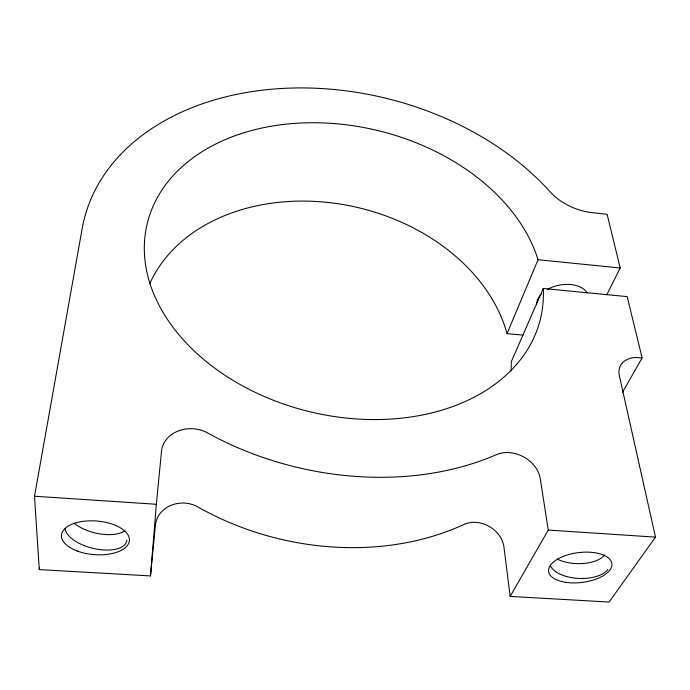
<?xml version="1.0" encoding="UTF-8"?>
<svg xmlns="http://www.w3.org/2000/svg" width="690" height="690" viewBox="0 0 690 690"><rect width="100%" height="100%" fill="white"/><g stroke="black" fill="none" stroke-linecap="round" stroke-linejoin="round"><path stroke-width="1.03" d="M150.498 575.926L156.345 504.269L161.512 451.217A30.058 24.969 3.6 0 1 208.302 433.32A264.279 189.845 13.6 0 0 496.438 454.632A29.135 22.813 28.2 0 1 540.236 478.524L548.265 530.067L510.16 596.41L609.098 602.051L655.5 537.122L619.465 376.274A26.824 18.613 28.3 0 1 635.861 357.541L642.114 357.886L627.184 296.631L543.263 288.489A202.308 144.641 13.6 0 1 348.743 418.312A202.308 144.641 13.6 0 1 144.322 249.797L144.314 248.003A202.308 144.641 13.6 0 1 320.867 122.846A202.308 144.641 13.6 0 1 538.045 259.725L620.198 267.987L607.114 214.288L592.52 212.71A45.505 28.307 21 0 1 550.344 192.027A264.27 189.836 13.6 0 0 275.137 88.924A264.27 189.836 13.6 0 0 82.162 228.631L34.5 496.248L39.296 569.595L150.498 575.926L155.414 525.056A27.566 24.003 0.8 0 1 198.461 507.288A245.01 187.016 13.5 0 0 463.93 524.46A26.806 22.08 30.7 0 1 503.933 546.989L510.16 596.41M39.296 569.595L39.649 567.473M149.704 283.771A187.68 142.675 13.5 0 1 335.651 203.403A187.68 142.675 13.5 0 1 507.012 333.667L538.045 259.725M543.263 288.489L511.212 361.94A187.68 142.675 13.5 0 1 511.083 370.858M606.812 294.759L620.198 267.987M622.501 392.343L642.114 357.886M34.5 496.248L156.345 504.269M548.265 530.067L655.5 537.122M507.012 333.667L523.02 335.116M536.587 304.678A26.453 16.836 -10.5 0 1 541.434 294.087M547.248 289.619A26.453 16.836 -10.5 0 1 587.319 292.991M124.976 530.61A31.257 15.025 14.1 0 1 74.287 523.339M126.796 540.072A31.568 14.869 14 0 1 96.488 549.093A31.568 14.869 14 0 1 65.179 528.825M604.673 554.967A29.601 14.895 2.4 0 1 557.106 559.081M607.83 569.509A29.894 14.766 2.5 0 1 577.289 578.306A29.894 14.766 2.5 0 1 550.275 565.334M565.55 582.308A31.852 15.016 -7 0 0 611.918 563.92A31.852 15.016 -7 0 0 563.342 556.373A31.852 15.016 -7 0 0 565.55 582.308M77.246 551.025A34.086 16.853 4.5 0 0 129.401 540.52A34.086 16.853 4.5 0 0 79.617 521.925A34.086 16.853 4.5 0 0 77.246 551.025"/></g></svg>
